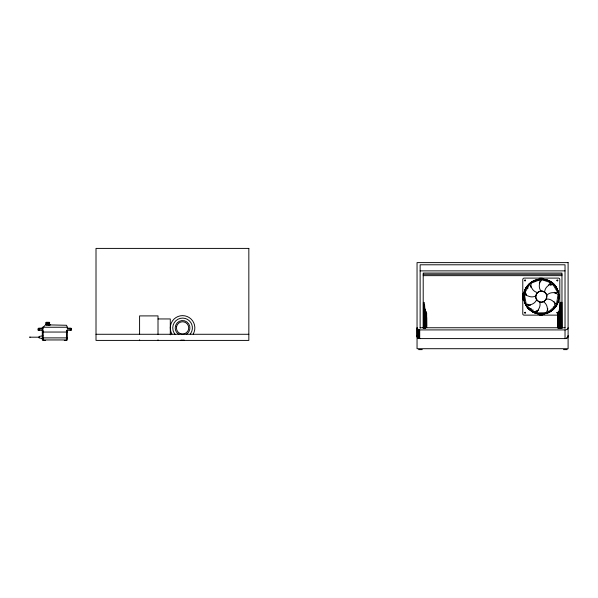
<?xml version="1.0" encoding="UTF-8"?>
<svg xmlns="http://www.w3.org/2000/svg" width="598" height="598" viewBox="0 0 598 598"><rect width="100%" height="100%" fill="white"/><g stroke="black" fill="none" stroke-linecap="round" stroke-linejoin="round"><path stroke-width="0.9" d="M425.126 319.863L425.103 327.226M425.484 323.264L425.484 320.423M426.157 323.271L426.142 317.702M557.844 322.561L557.956 316.895L558.091 322.27M423.406 328.459L423.369 302.498M424.326 328.459L424.333 303.298L424.288 302.498L423.534 302.319M560.206 306.086L560.274 302.685L560.991 302.229L561.006 307.559L560.999 304.674L561.029 305.84M424.797 327.226L424.812 324.497M426.142 326.045L426.12 323.099M558.868 326.949L558.786 314.002M559.451 316.484L559.436 321.844M559.466 320.296L559.489 317.104M559.586 327.726L559.579 317.942M560.012 327.726L560.034 324.535M560.042 328.347L560.064 321.051M560.348 328.347L560.371 324.781M558.024 323.025L557.971 324.871L557.919 323.084M558.741 315.109L558.764 314.271L558.764 316.484L558.607 311.558L558.495 313.531M425.051 328.175L425.111 316.297M425.484 328.175L425.47 314.085M426.12 327.719L426.105 325.424M426.748 327.525L426.628 313.143L426.524 313.928M558.136 328.227L557.941 313.33L557.814 327.711M558.42 317.889L558.45 315.475M558.457 318.629L558.48 316.604M558.809 328.227L558.831 326.209M426.673 326.239L426.666 317.523M560.266 305.72L560.289 305.085L560.319 305.914M559.108 313.516L559.28 309.682L559.511 316.088M544.337 292.011C539.396 288.161 532.482 296.122 537.37 300.547C542.969 306.415 551.192 295.704 544.075 291.809M544.636 292.243L544.643 291.876A8.35 8.35 0 0 1 547.267 286.464L551.416 282.974L542.281 279.789L541.579 280.38A16.677 16.677 0 0 0 539.284 283.026M425.776 313.815L425.955 311.371L426.12 320.715M559.167 313.531L559.28 311.558L559.407 312.492M424.281 307.738L424.281 304.92M568.1 335.53L567.868 336.704M558.741 295.502C560.416 318.136 525.066 320.393 523.855 297.729C522.174 275.102 557.523 272.845 558.741 295.502L558.397 292.923M425.141 310.594L425.29 309.495L425.425 314.638M425.843 313.928L425.948 313.143L426 313.681M558.562 313.868L558.614 313.33L558.719 314.114M559.623 309.031L559.698 308.194L560.012 317.942M559.638 310.429L559.706 309.682L559.855 310.781M559.93 309.031L560.012 308.194L560.371 321.051M558.883 296.615C558.838 304.397 553.344 311.558 545.847 313.606A17.589 17.589 0 0 0 553.733 309.054M558.831 320.573L558.831 317.874L558.861 319.205M536.653 299.613L536.526 299.934A8.35 8.35 0 0 1 532.213 304.12L527.122 305.982L534.612 312.096L535.479 311.775A16.677 16.677 0 0 0 538.536 310.078M553.733 284.177A17.589 17.589 0 0 1 558.285 292.063C551.715 267.59 514.011 282.121 525.732 304.614M558.031 317.859L558.749 316.17M558.039 317.986L558.756 316.342M424.475 308.134L424.812 318.076M424.782 308.134L425.043 314.085M425.215 311.468L425.395 313.345M567.689 337.063L566.568 338.191L565.028 338.603L419.714 338.595L417.681 337.758L417.045 336.427M190.179 333.99L190.904 333.116A9.822 9.822 0 0 0 185.44 318.517A9.822 9.822 0 0 0 172.755 327.569L173.001 330.118A9.822 9.822 0 0 0 175.386 334.611M546.692 295.39L546.916 295.135A8.35 8.35 0 0 1 552.395 292.676L557.814 292.669L552.873 284.364L551.947 284.364A16.677 16.677 0 0 0 548.493 284.917M549.51 283.37L551.094 282.159M550.676 285.156L552.844 283.497M529.746 309.742A17.477 17.477 0 0 0 558.435 300.054A17.477 17.477 0 0 0 535.703 280.058A17.477 17.477 0 0 0 529.746 309.742L531.196 308.635M533.08 309.869L531.495 311.08L528.856 309.054L526.061 305.414A17.589 17.589 0 0 0 528.856 309.054M540.293 291.196L540.674 291.144M535.83 295.913L535.509 296.085A8.35 8.35 0 0 1 529.514 296.526L524.416 294.679L526.225 304.18L527.092 304.494A16.677 16.677 0 0 0 530.531 305.152M534.283 311.827L535.143 311.521A16.505 16.505 0 0 0 536.705 310.766M546.213 299.142L546.55 299.097A8.35 8.35 0 0 1 552.335 300.734L556.491 304.218L558.039 294.672L557.336 294.081A16.677 16.677 0 0 0 554.331 292.28M544.987 313.726L541.295 314.212L536.742 313.606L532.504 311.85A17.589 17.589 0 0 0 536.742 313.606M420.132 270.879L565.028 270.879M423.205 274.273L561.963 274.273M423.19 275.648L561.963 275.648M558.577 315.131L524.012 315.131A1.218 1.218 0 0 1 522.779 313.898L522.779 279.647A1.465 1.465 0 0 1 524.012 278.1L558.577 278.1A1.301 1.301 0 0 1 559.81 279.333L559.81 310.16M158.014 318.951L170.288 318.951L170.295 334.835M46.181 322.359L46.181 324.811L46.121 322.359L49.612 322.359L49.552 324.811M71.558 329.087L67.35 329.087L67.35 327.241L42.309 327.241L42.301 329.087M420.132 327.749L565.028 327.749M42.301 328.16L38.706 328.16L38.093 328.788L38.093 330.313L43.22 330.313L43.22 339.948M67.35 328.16L70.945 328.16L71.558 328.788L71.558 330.313L66.43 330.313L66.43 339.948M38.093 329.087L43.22 329.087L43.22 327.241L45.583 324.819L66.513 325.275L67.35 327.241M417.045 327.749L417.942 329.289L419.714 329.909L565.028 329.917A3.072 2.168 0 0 0 568.1 327.749M42.309 332.047L67.342 332.047M96.009 334.275L248.835 334.275M42.914 335.784L39.109 336.442L39.109 337.937L42.914 338.73M29.9 337.19L39.109 337.19M42.309 337.885L67.342 337.885M42.914 340.411L45.373 340.411M64.285 340.411L66.737 340.411M418.578 349.628L422.263 349.628M563.495 349.628L567.181 349.628M48.819 324.811L48.819 322.359L48.744 324.811L50.441 324.819L48.318 324.811L48.318 322.359M553.083 284.723L552.171 284.715A16.505 16.505 0 0 0 550.444 284.887M417.942 337.698L420.117 338.603M537.535 292.564L537.206 292.497A8.35 8.35 0 0 1 532.332 288.976L529.619 284.282L524.895 292.721L525.358 293.521A16.677 16.677 0 0 0 526.39 294.934M543.418 301.698L543.731 301.893A8.35 8.35 0 0 1 547.103 306.864L548.052 312.201L555.378 305.892L555.213 304.98A16.677 16.677 0 0 0 554.069 301.676M541.026 291.099L540.816 290.83A8.35 8.35 0 0 1 539.344 284.999L540.278 279.662L531.233 283.093L531.076 283.998A16.677 16.677 0 0 0 531.024 287.496M554.54 304.838L555.759 306.415M553.307 306.722L554.421 308.164M526.831 286.816L527.967 288.296M417.681 337.399L417.15 336.323M560.61 305.301L560.715 305.458A17.193 0.381 89.9 0 1 561.044 320.775M525.096 292.355L525.552 293.147A16.505 16.505 0 0 0 526.561 294.56M561.918 302.229L562.038 328.123M539.665 301.9L539.77 302.222A8.35 8.35 0 0 1 539.157 308.202L536.451 312.904L546.124 312.769L546.579 311.969A16.677 16.677 0 0 0 547.828 308.703M424.857 309.495L424.991 311.812M417.045 335.53L417.075 335.934M559.915 312.552L559.967 314.997M559.489 312.552L559.541 318.599M559.489 326.889L559.511 328.362M558.831 316.088L558.883 324.221M558.472 326.306L558.487 327.711M558.427 326.231L558.442 327.906M425.066 313.135L425.081 316.918M560.042 317.418L560.027 321.201M559.444 324.684L559.459 327.412M561.088 306.071L561.118 328.123M559.601 321.201L559.601 324.535M565.028 328.272L565.028 264.794L420.132 264.794L420.132 328.272M565.028 329.917L565.028 338.603A3.072 2.168 0 0 0 568.1 336.427M561.963 328.227L561.963 273.047L423.205 273.047L423.205 328.227M419.714 329.909L419.714 338.595M419.318 329.849L419.318 338.535M418.944 329.76L418.944 338.446M418.578 329.633L418.578 338.319M418.249 329.476L418.249 338.154M417.942 329.289L417.942 337.967M417.681 329.072L417.681 337.758M417.456 328.833L417.456 337.519M417.277 328.579L417.277 337.265M417.075 328.033L417.15 336.995M158.014 334.491L158.007 315.901L139.588 315.908L139.596 334.26M158.014 339.784L158.014 340.411M139.596 339.784L139.596 340.411M70.332 329.087L70.332 330.313M67.35 330.313L67.35 339.948L42.309 339.948L42.301 330.313M49.417 324.811L49.417 322.359L49.38 324.811M49.111 322.359L49.103 324.811M48.468 322.359L48.468 324.811M48.072 322.359L48.072 324.811M47.87 322.359L47.87 324.811M47.668 322.359L47.668 324.811M47.414 322.359L47.414 324.811M47.272 322.359L47.272 324.811M46.995 322.359L46.995 324.811M46.921 322.359L46.921 324.811M46.637 322.359L46.637 324.811M46.427 322.359L46.427 324.811M46.323 322.359L46.323 324.811M39.326 329.087L39.326 330.313M38.496 329.087L38.496 330.313M29.9 336.891L29.9 337.489M171.94 334.05A12.281 12.281 0 0 1 182.569 315.632A12.281 12.281 0 0 1 193.206 334.05M184.177 340.083A12.281 12.281 0 0 1 180.97 340.083M186.255 334.289A7.37 7.37 0 0 0 187.779 333.116L188.953 331.591A7.37 7.37 0 0 0 184.476 320.79A7.37 7.37 0 0 0 175.207 327.913L175.453 329.819A7.37 7.37 0 0 0 178.892 334.289M424.857 328.235A17.193 0.381 -89.9 0 0 424.879 323.862L424.886 319.377A17.193 0.381 -89.9 0 0 424.565 305.115L424.468 305.272A17.193 0.381 -89.9 0 0 424.311 308.067M542.588 314.967A18.418 18.418 0 0 1 539.389 314.967M522.846 299.822A18.418 18.418 0 0 1 522.846 293.416M539.389 278.272A18.418 18.418 0 0 1 542.588 278.272M528.684 304.509A16.505 16.505 0 0 1 527.002 304.083M554.316 292.691A16.505 16.505 0 0 1 555.841 293.513M558.502 292.953A17.589 17.589 0 0 1 556.529 305.414M544.957 313.823A17.589 17.589 0 0 1 537.632 313.823M525.627 304.606A17.589 17.589 0 0 1 526.061 287.825M528.856 284.177A17.589 17.589 0 0 1 550.093 281.381M561.051 325.26A17.193 0.381 89.9 0 1 561.036 327.883M559.78 309.831A17.193 0.381 89.9 0 1 559.997 305.301L560.094 305.458A17.193 0.381 89.9 0 1 560.431 320.775L560.438 325.26A17.193 0.381 89.9 0 1 560.423 327.883M557.919 321.814L557.979 327.936L557.964 319.96L557.919 321.814M176.642 326.321L176.432 327.913A6.137 6.137 0 0 0 187.892 330.978L188.505 329.498A6.137 6.137 0 0 0 184.162 321.978A6.137 6.137 0 0 0 176.642 326.321M524.528 280.29C525.283 282.645 526.36 278.623 524.528 280.29M524.528 312.627C525.283 314.989 526.36 310.967 524.528 312.627M556.873 280.29C557.628 282.645 558.704 278.623 556.873 280.29M556.873 312.627C557.628 314.989 558.704 310.967 556.873 312.627M248.835 248.402L96.009 248.402L96.009 340.411L248.835 340.411L248.835 248.402M568.1 262.619L417.045 262.619L417.045 348.709L568.1 348.709L568.1 262.619M537.37 300.547A5.554 5.554 0 0 0 546.662 298.058A5.554 5.554 0 0 0 539.859 291.256A5.554 5.554 0 0 0 537.37 300.547"/></g></svg>
